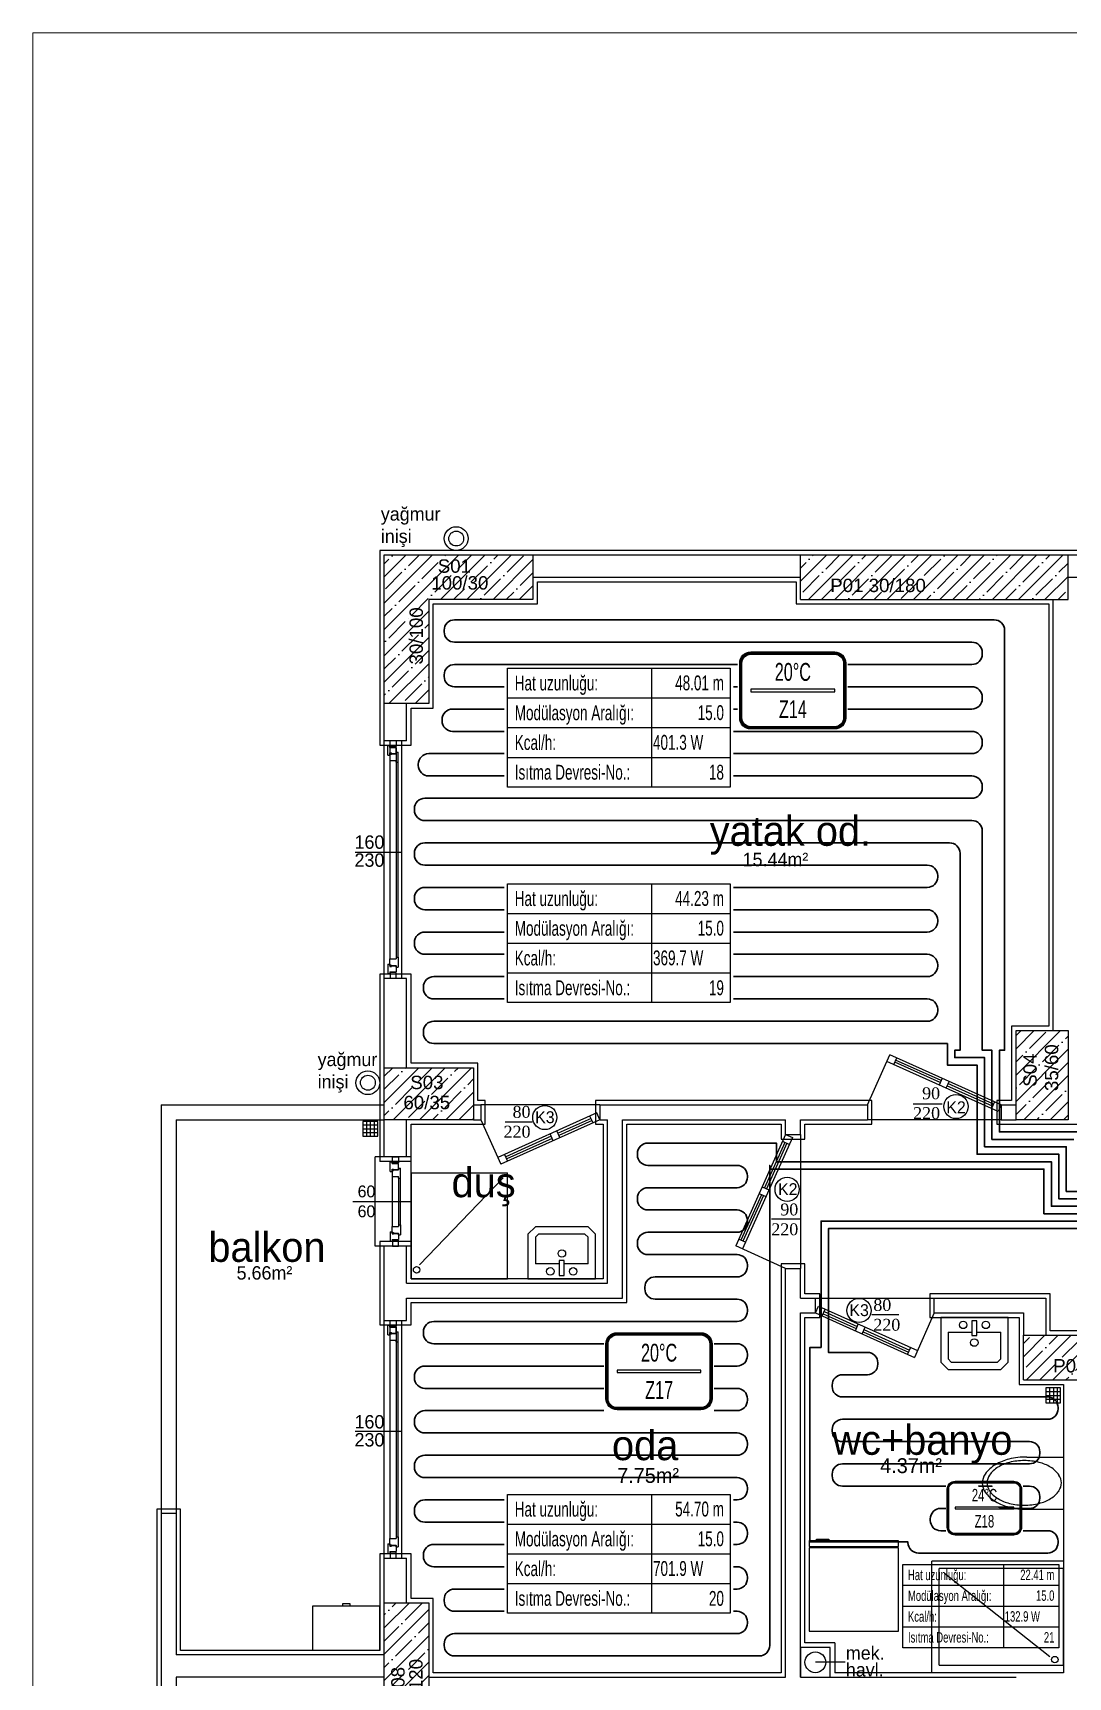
# Model space of a CAD drawing. Header units: centimetres. Extents: x 275281 to 287704, y -444050 to -441150.
# Drawn here: x 275281 to 275977, y -442256 to -441150 of the extents above; entities that cross this region are included whole.
import ezdxf
from ezdxf.enums import TextEntityAlignment as Align

# ---------------------------------------------------------------- set-up
doc = ezdxf.new("R2010")
doc.units = ezdxf.units.CM
doc.layers.add('ANTED', color=144, linetype='CONTINUOUS', lineweight=0)
doc.layers.add('ROTAS-ISITMA-PEX', color=1, linetype='Continuous', lineweight=30)
for name, color, linetype in [('MKDU0', 50, 'CONTINUOUS'), ('ROTAS-ISITMA-ETIKET', 2, 'Continuous'), ('ROTAS-ISITMA-MAHAL-ETIKET', 2, 'Continuous')]:
    doc.layers.add(name, color=color, linetype=linetype)
doc.styles.add('arial_1_18', font='arial.ttf', dxfattribs={"height": 0.2})
doc.styles.add('ROTAS-YAZI', font='arial.ttf')
pattern_1 = [(45, (253867.256, -437638.89), (-8.838835, 8.838835), []), (45, (253876.095, -437638.89), (-8.838835, 8.838835), [15.625, -3.125, 0, -3.125])]

# ---------------------------------------------------------------- blocks, each defined once
blk = doc.blocks.new('ROTAS-YI-MAHAL')
at = {"color": 2, "extrusion": (0, 0, -1)}
for points in [[(35.7, -18.4), (35.7, 18.4, 0.414214), (28.2, 25.9), (-28.2, 25.9, 0.414214), (-35.7, 18.4), (-35.7, -18.4, 0.414214), (-28.2, -25.9), (28.2, -25.9, 0.414214)], [(34.2, -18.4), (34.2, 18.4, 0.414214), (28.2, 24.4), (-28.2, 24.4, 0.414214), (-34.2, 18.4), (-34.2, -18.4, 0.414214), (-28.2, -24.4), (28.2, -24.4, 0.414214)]]:
    blk.add_lwpolyline(points, format="xyb", close=True, dxfattribs=at)
at = {"color": 4, "extrusion": (0, 0, -1)}
for points in [[(35.2, -18.4), (35.2, 18.4, 0.414214), (28.2, 25.4), (-28.2, 25.4, 0.414214), (-35.2, 18.4), (-35.2, -18.4, 0.414214), (-28.2, -25.4), (28.2, -25.4, 0.414214)], [(34.7, -18.4), (34.7, 18.4, 0.414214), (28.2, 24.9), (-28.2, 24.9, 0.414214), (-34.7, 18.4), (-34.7, -18.4, 0.414214), (-28.2, -24.9), (28.2, -24.9, 0.414214)]]:
    blk.add_lwpolyline(points, format="xyb", close=True, dxfattribs=at)
at = {"color": 2, "extrusion": (0, 0, -1)}
blk.add_lwpolyline([(28.2, -0.8), (-28.2, -0.8), (-28.2, 0.8), (28.2, 0.8)], close=True, dxfattribs=at)
at = {"color": 4, "style": 'ROTAS-YAZI', "width": 0.65}
blk.add_attdef('DERECE', (-12.1, 6.5), '', height=12, dxfattribs=at)
at = {"color": 2, "style": 'ROTAS-YAZI', "width": 0.65, "flags": 1}
for tag in ['ALAN', 'MAHAL']:
    blk.add_attdef(tag, (0, 0), '', height=5, dxfattribs=at)
at = {"color": 1, "style": 'ROTAS-YAZI', "width": 0.65}
blk.add_attdef('NO', (-9.3, -18.6), '', height=12, dxfattribs=at)
blk = doc.blocks.new('ROTAS-YI-ETIKET')
at = {"color": 2}
for p, q in [((96.9, 0), (96.9, -80)), ((0, -20), (150, -20)), ((0, -40), (150, -40)), ((0, -60), (150, -60))]:
    blk.add_line(p, q, dxfattribs=at)
at = {"color": 2, "extrusion": (0, 0, -1)}
blk.add_lwpolyline([(-150, 0), (-150, -80), (0, -80), (0, 0)], close=True, dxfattribs=at)
at = {"color": 2, "style": 'ROTAS-YAZI', "width": 0.65}
for s, p in [('Hat uzunluğu:', (5, -10)), ('Modülasyon Aralığı:', (5, -30)), ('Kcal/h:', (5, -50)), ('Isıtma Devresi-No.:', (5, -70))]:
    blk.add_text(s, height=10, dxfattribs=at).set_placement(p, align=Align.MIDDLE_LEFT)
at = {"color": 2, "style": 'ROTAS-YAZI', "width": 0.65, "flags": 1}
for tag in ['ALAN', 'NO', 'DERECE', 'BORU', 'MAHAL']:
    blk.add_attdef(tag, (0, 0), '', height=5, dxfattribs=at)
at = {"color": 2, "style": 'ROTAS-YAZI', "width": 0.65}
for tag, p in [('UZ', (145.7, -14.9)), ('AR', (145.7, -34.9)), ('NO1', (145.7, -75))]:
    blk.add_attdef(tag, text='', height=10, dxfattribs=at).set_placement(p, align=Align.RIGHT)
blk.add_attdef('YER', (98, -54.9), '', height=10, dxfattribs=at)

msp = doc.modelspace()

# ---------------------------------------------------------------- hatches: boundary and pattern name
at = {"layer": 'MKDU0', "ltscale": 0.03}
h = msp.add_hatch(dxfattribs=at)
h.set_pattern_fill('ANSI35', color=8, scale=50, style=0)
h.set_pattern_definition(pattern_1)
h.paths.add_polyline_path([(275617.1, -441500.8), (275517.1, -441500.8), (275517.1, -441600.8), (275547.1, -441600.8), (275547.1, -441530.8), (275617.1, -441530.8)])
h.paths.add_polyline_path([(275545.6, -441576.8), (275545.6, -441533.7), (275531.7, -441533.7), (275531.7, -441576.8)], flags=24)
h.paths.add_polyline_path([(275546.3, -441526.6), (275589.4, -441526.6), (275589.4, -441512.6), (275546.3, -441512.6)], flags=24)
h.paths.add_polyline_path([(275550.7, -441515.3), (275577.8, -441515.3), (275577.8, -441501.4), (275550.7, -441501.4)], flags=24)
h = msp.add_hatch(dxfattribs=at)
h.set_pattern_fill('ANSI35', color=8, scale=50, style=0)
h.set_pattern_definition(pattern_1)
h.paths.add_polyline_path([(275977.1, -441500.8), (275797.1, -441500.8), (275797.1, -441530.8), (275977.1, -441530.8)])
h.paths.add_polyline_path([(275814.8, -441528.3), (275883.8, -441528.3), (275883.8, -441514.3), (275814.8, -441514.3)], flags=24)
h = msp.add_hatch(dxfattribs=at)
h.set_pattern_fill('ANSI35', color=8, scale=50, style=0)
h.set_pattern_definition(pattern_1)
h.paths.add_polyline_path([(275977.1, -441820.8), (275942.1, -441820.8), (275942.1, -441880.8), (275977.1, -441880.8)])
h.paths.add_polyline_path([(275973, -441863.8), (275973, -441827.7), (275959.1, -441827.7), (275959.1, -441863.8)], flags=24)
h.paths.add_polyline_path([(275958.5, -441860.9), (275958.5, -441833.9), (275944.5, -441833.9), (275944.5, -441860.9)], flags=24)
h = msp.add_hatch(dxfattribs=at)
h.set_pattern_fill('ANSI35', color=8, scale=50, style=0)
h.set_pattern_definition(pattern_1)
h.paths.add_polyline_path([(275577.1, -441845.8), (275517.1, -441845.8), (275517.1, -441880.8), (275577.1, -441880.8)])
h.paths.add_polyline_path([(275527.7, -441876.2), (275563.8, -441876.2), (275563.8, -441862.2), (275527.7, -441862.2)], flags=24)
h.paths.add_polyline_path([(275532.3, -441862.7), (275559.3, -441862.7), (275559.3, -441848.7), (275532.3, -441848.7)], flags=24)
h = msp.add_hatch(dxfattribs=at)
h.set_pattern_fill('ANSI35', color=8, scale=50, style=0)
h.set_pattern_definition(pattern_1)
h.paths.add_polyline_path([(276207.1, -442025.8), (275947.1, -442025.8), (275947.1, -442055.8), (276207.1, -442055.8)])
h.paths.add_polyline_path([(275964.8, -442053.3), (276033.8, -442053.3), (276033.8, -442039.3), (275964.8, -442039.3)], flags=24)
h = msp.add_hatch(dxfattribs=at)
h.set_pattern_fill('ANSI35', color=8, scale=50, style=0)
h.set_pattern_definition(pattern_1)
h.paths.add_polyline_path([(275547.1, -442205.8), (275517.1, -442205.8), (275517.1, -442325.8), (275547.1, -442325.8)])
h.paths.add_polyline_path([(275545.4, -442284.4), (275545.4, -442241.3), (275531.4, -442241.3), (275531.4, -442284.4)], flags=24)
h.paths.add_polyline_path([(275533.3, -442273.7), (275533.3, -442246.6), (275519.3, -442246.6), (275519.3, -442273.7)], flags=24)

# ---------------------------------------------------------------- linework, layer by layer
at = {"layer": 'ANTED'}
for p, q in [((275280.8, -441149.6), (281418.1, -441149.6)), ((275280.8, -444049.6), (275280.8, -441149.6))]:
    msp.add_line(p, q, dxfattribs=at)
at = {"layer": 'MKDU0', "color": 8, "ltscale": 0.03}
for p, q in [((275617.1, -441497.8), (275514.1, -441497.8)), ((275514.1, -441497.8), (275514.1, -441600.8)), ((275797.1, -441497.8), (275617.1, -441497.8)), ((275617.1, -441500.8), (275797.1, -441500.8)), ((275977.1, -441497.8), (275797.1, -441497.8)), ((276025.1, -441497.8), (275977.1, -441497.8)), ((275977.1, -441500.8), (276022.1, -441500.8)), ((275617.1, -441515.8), (275797.1, -441515.8)), ((275620.1, -441518.8), (275794.1, -441518.8)), ((275620.1, -441533.8), (275620.1, -441518.8)), ((275794.1, -441518.8), (275794.1, -441533.8)), ((275977.1, -441515.8), (276022.1, -441515.8)), ((275550.1, -441603.8), (275550.1, -441533.8)), ((275550.1, -441533.8), (275620.1, -441533.8)), ((275794.1, -441533.8), (275964.1, -441533.8)), ((275964.1, -441533.8), (275964.1, -441817.8)), ((275967.1, -441820.8), (275967.1, -441530.8)), ((275514.1, -441600.8), (275514.1, -441628.8)), ((275517.1, -441625.8), (275517.1, -441600.8)), ((275532.1, -441625.8), (275532.1, -441600.8)), ((275535.1, -441628.8), (275535.1, -441603.8)), ((275535.1, -441603.8), (275550.1, -441603.8)), ((275514.1, -441628.8), (275535.1, -441628.8)), ((275532.1, -441625.8), (275517.1, -441625.8)), ((275517.1, -441785.8), (275517.1, -441625.8)), ((275519.5, -441629.1), (275520.9, -441629.1)), ((275519.5, -441635.5), (275519.5, -441629.1)), ((275520.9, -441629.1), (275520.9, -441772.6)), ((275520.9, -441630.3), (275520.9, -441629.1)), ((275520.9, -441630.3), (275525.1, -441630.3)), ((275520.9, -441634), (275521.9, -441634)), ((275520.9, -441635.5), (275520.9, -441634)), ((275520.9, -441634.6), (275520.9, -441639)), ((275520.9, -441634.6), (275521.4, -441634.6)), ((275521.1, -441629.8), (275521.1, -441625.8)), ((275525.1, -441629.8), (275521.1, -441629.8)), ((275521.4, -441634.9), (275521.4, -441634.6)), ((275521.4, -441634.9), (275521.9, -441634.9)), ((275521.9, -441634.3), (275521.9, -441634)), ((275521.9, -441634.3), (275525.1, -441634.3)), ((275521.9, -441634.9), (275521.9, -441634.6)), ((275521.9, -441634.6), (275525.1, -441634.6)), ((275525.1, -441625.8), (275525.1, -441629.8)), ((275525.1, -441630.3), (275525.1, -441771.4)), ((275525.1, -441634.3), (275525.1, -441630.3)), ((275525.1, -441633.4), (275525.1, -441634.6)), ((275525.1, -441633.4), (275526.5, -441633.4)), ((275526.5, -441771.4), (275526.5, -441633.4)), ((275526.5, -441640.2), (275526.5, -441633.4)), ((275528.9, -441785.8), (275528.9, -441625.8)), ((275519.5, -441635.5), (275520.9, -441635.5)), ((275520.9, -441639), (275525.1, -441639)), ((275525.1, -441640.2), (275525.1, -441639)), ((275525.1, -441640.2), (275526.5, -441640.2)), ((275497.5, -441700.8), (275528.9, -441700.8)), ((275519.5, -441776.1), (275519.5, -441782.5)), ((275519.5, -441776.1), (275520.9, -441776.1)), ((275520.9, -441772.6), (275525.1, -441772.6)), ((275520.9, -441777), (275520.9, -441772.6)), ((275520.9, -441776.1), (275520.9, -441777.6)), ((275520.9, -441777), (275521.4, -441777)), ((275520.9, -441777.6), (275521.9, -441777.6)), ((275521.4, -441776.7), (275521.9, -441776.7)), ((275521.4, -441776.7), (275521.4, -441777)), ((275521.9, -441776.7), (275521.9, -441777)), ((275521.9, -441777), (275525.1, -441777)), ((275521.9, -441777.3), (275521.9, -441777.6)), ((275521.9, -441777.3), (275525.1, -441777.3)), ((275525.1, -441771.4), (275525.1, -441772.6)), ((275525.1, -441771.4), (275526.5, -441771.4)), ((275525.1, -441778.2), (275525.1, -441777)), ((275525.1, -441777.3), (275525.1, -441781.3)), ((275525.1, -441778.2), (275526.5, -441778.2)), ((275526.5, -441771.4), (275526.5, -441778.2)), ((275514.1, -441782.8), (275514.1, -441845.8)), ((275535.1, -441782.8), (275514.1, -441782.8)), ((275517.1, -441845.8), (275517.1, -441785.8)), ((275532.1, -441785.8), (275517.1, -441785.8)), ((275519.5, -441782.5), (275520.9, -441782.5)), ((275520.9, -441781.3), (275520.9, -441782.5)), ((275520.9, -441781.3), (275525.1, -441781.3)), ((275521.1, -441781.8), (275521.1, -441785.8)), ((275525.1, -441781.8), (275521.1, -441781.8)), ((275525.1, -441785.8), (275525.1, -441781.8)), ((275532.1, -441845.8), (275532.1, -441785.8)), ((275535.1, -441842.8), (275535.1, -441782.8)), ((275939.1, -441817.8), (275939.1, -441867.8)), ((275964.1, -441817.8), (275939.1, -441817.8)), ((275580.1, -441842.8), (275535.1, -441842.8)), ((275580.1, -441867.8), (275580.1, -441842.8)), ((275842.1, -441870.8), (275857.2, -441837.1)), ((275930.1, -441875.3), (275855.2, -441841.7)), ((275932.1, -441870.8), (275857.2, -441837.1)), ((275859.8, -441843.7), (275861.8, -441839.2)), ((275891.1, -441855.8), (275860.5, -441842.1)), ((275891.7, -441854.4), (275861.1, -441840.7)), ((275514.1, -441845.8), (275514.1, -441880.8)), ((275892.4, -441852.9), (275890.3, -441857.5)), ((275897, -441855), (275894.9, -441859.5)), ((275926.9, -441870.2), (275896.3, -441856.5)), ((275926.2, -441871.6), (275895.6, -441857.9)), ((275577.1, -441870.8), (275582.1, -441870.8)), ((275585.1, -441867.8), (275580.1, -441867.8)), ((275662.1, -441870.8), (275582.1, -441870.8)), ((275585.1, -441883.8), (275585.1, -441867.8)), ((275660.1, -441876.2), (275593.5, -441906.1)), ((275657.6, -441882.8), (275655.5, -441878.3)), ((275845.1, -441867.8), (275659.3, -441867.8)), ((275659.3, -441867.8), (275659.3, -441883.8)), ((275662.1, -441880.8), (275660.1, -441876.2)), ((275662.3, -441870.8), (275842.1, -441870.8)), ((275662.3, -441880.8), (275662.3, -441870.8)), ((275842.1, -441870.8), (275842.1, -441880.8)), ((275845.1, -441883.8), (275845.1, -441867.8)), ((275873, -441870.1), (275892.3, -441870.1)), ((275927.6, -441868.7), (275925.5, -441873.3)), ((275939.1, -441867.8), (275929.1, -441867.8)), ((275929.1, -441867.8), (275929.1, -441883.8)), ((275932.1, -441870.8), (275930.1, -441875.3)), ((275932.1, -441870.8), (275942.1, -441870.8)), ((275932.1, -441870.8), (275932.1, -441880.8)), ((275512.7, -441881.9), (275502.7, -441881.9)), ((275502.7, -441881.9), (275502.7, -441891.9)), ((275502.7, -441884.3), (275512.7, -441884.3)), ((275502.7, -441886.9), (275512.7, -441886.9)), ((275502.7, -441889.4), (275512.7, -441889.4)), ((275505.1, -441881.9), (275505.1, -441891.9)), ((275507.7, -441881.9), (275507.7, -441891.9)), ((275510.3, -441881.9), (275510.3, -441891.9)), ((275512.7, -441891.9), (275512.7, -441881.9)), ((275514.1, -441880.8), (275514.1, -441908.8)), ((275517.1, -441905.8), (275517.1, -441880.8)), ((275532.1, -441905.8), (275532.1, -441880.8)), ((275535.1, -441908.8), (275535.1, -441883.8)), ((275535.1, -441883.8), (275577.1, -441883.8)), ((275577.1, -441880.8), (275582.1, -441880.8)), ((275577.1, -441883.8), (275585.1, -441883.8)), ((275582.1, -441880.8), (275595.6, -441910.7)), ((275662.1, -441880.8), (275595.6, -441910.7)), ((275598.5, -441882.2), (275616.6, -441882.2)), ((275635.3, -441892.8), (275633.2, -441888.3)), ((275656.2, -441879.9), (275634, -441889.9)), ((275656.9, -441881.3), (275634.6, -441891.3)), ((275659.3, -441883.8), (275664.3, -441883.8)), ((275662.3, -441880.8), (275667.3, -441880.8)), ((275664.3, -441883.8), (275664.3, -441987.8)), ((275667.3, -441990.8), (275667.3, -441880.8)), ((275677.3, -441880.8), (275787.1, -441880.8)), ((275677.3, -442000.8), (275677.3, -441880.8)), ((275680.3, -441883.8), (275784.1, -441883.8)), ((275680.3, -442003.8), (275680.3, -441883.8)), ((275784.1, -441883.8), (275784.1, -441893.8)), ((275787.1, -441890.8), (275787.1, -441880.8)), ((275797.1, -441890.8), (275797.1, -441880.8)), ((275797.1, -441880.8), (275842.1, -441880.8)), ((275800.1, -441893.8), (275800.1, -441883.8)), ((275800.1, -441883.8), (275845.1, -441883.8)), ((275932.1, -441880.8), (275842.1, -441880.8)), ((275929.1, -441883.8), (275990.1, -441883.8)), ((275932.1, -441880.8), (275942.1, -441880.8)), ((275502.7, -441891.9), (275512.7, -441891.9)), ((275629.4, -441891.9), (275598.8, -441905.7)), ((275630.1, -441893.4), (275599.5, -441907.1)), ((275630.7, -441894.9), (275628.7, -441890.3)), ((275787.1, -441890.8), (275753.5, -441965.6)), ((275791.7, -441892.8), (275758, -441967.7)), ((275786.6, -441896), (275772.8, -441926.6)), ((275788, -441896.6), (275774.2, -441927.2)), ((275784.1, -441893.8), (275800.1, -441893.8)), ((275785.1, -441895.3), (275789.6, -441897.4)), ((275787.1, -441890.8), (275797.1, -441890.8)), ((275787.1, -441890.8), (275791.7, -441892.8)), ((275797.1, -441890.8), (275797.1, -441980.8)), ((275511.1, -441965.8), (275511.1, -441905.8)), ((275517.1, -441905.8), (275511.1, -441905.8)), ((275535.1, -441908.8), (275514.1, -441908.8)), ((275532.1, -441905.8), (275517.1, -441905.8)), ((275521, -441915.5), (275521, -441909.1)), ((275521, -441909.1), (275522.4, -441909.1)), ((275522.4, -441910.3), (275522.4, -441909.1)), ((275522.4, -441910.3), (275526.6, -441910.3)), ((275522.6, -441909.8), (275522.6, -441905.8)), ((275522.6, -441905.8), (275526.6, -441905.8)), ((275526.6, -441909.8), (275522.6, -441909.8)), ((275526.6, -441905.8), (275526.6, -441909.8)), ((275526.6, -441914.3), (275526.6, -441910.3)), ((275535.1, -441905.8), (275532.1, -441905.8)), ((275535.1, -441965.8), (275535.1, -441905.8)), ((275598.1, -441904.1), (275600.1, -441908.6)), ((275521, -441915.5), (275522.4, -441915.5)), ((275522.4, -441915.5), (275522.4, -441914)), ((275522.4, -441914), (275523.4, -441914)), ((275522.4, -441914.6), (275522.9, -441914.6)), ((275522.4, -441914.6), (275522.4, -441919)), ((275522.4, -441919), (275526.6, -441919)), ((275522.4, -441919), (275522.4, -441952.6)), ((275522.9, -441914.9), (275522.9, -441914.6)), ((275522.9, -441914.9), (275523.4, -441914.9)), ((275523.4, -441914.3), (275523.4, -441914)), ((275523.4, -441914.3), (275526.6, -441914.3)), ((275523.4, -441914.6), (275526.6, -441914.6)), ((275523.4, -441914.9), (275523.4, -441914.6)), ((275526.6, -441913.4), (275528, -441913.4)), ((275526.6, -441913.4), (275526.6, -441914.6)), ((275526.6, -441920.2), (275526.6, -441919)), ((275526.6, -441920.2), (275528, -441920.2)), ((275526.6, -441920.2), (275526.6, -441951.4)), ((275528, -441920.2), (275528, -441913.4)), ((275528, -441951.4), (275528, -441920.2)), ((275535.1, -441987.8), (275535.1, -441916.4)), ((275535.1, -441916.4), (275535.1, -441987.8)), ((275535.1, -441916.4), (275600.1, -441916.4)), ((275597.1, -441919.9), (275540.9, -441978.5)), ((275600.1, -441987.8), (275600.1, -441916.4)), ((275770.8, -441931.2), (275757, -441961.8)), ((275772.2, -441931.8), (275758.4, -441962.4)), ((275769.3, -441930.5), (275773.8, -441932.5)), ((275771.3, -441925.9), (275775.9, -441928)), ((275495.9, -441935.8), (275535.1, -441935.8)), ((275521, -441956.1), (275521, -441962.5)), ((275521, -441956.1), (275522.4, -441956.1)), ((275522.4, -441952.6), (275526.6, -441952.6)), ((275522.4, -441957), (275522.4, -441952.6)), ((275522.4, -441956.1), (275522.4, -441957.6)), ((275526.6, -441951.4), (275526.6, -441952.6)), ((275526.6, -441951.4), (275528, -441951.4)), ((275528, -441951.4), (275528, -441958.2)), ((275618.8, -441952.8), (275613.8, -441957.8)), ((275654.2, -441952.8), (275618.8, -441952.8)), ((275659.2, -441957.8), (275654.2, -441952.8)), ((275777.6, -441947.5), (275796.9, -441947.5)), ((275517.1, -441965.8), (275511.1, -441965.8)), ((275514.1, -441962.8), (275514.1, -442018.8)), ((275535.1, -441962.8), (275514.1, -441962.8)), ((275517.1, -442015.8), (275517.1, -441965.8)), ((275532.1, -441965.8), (275517.1, -441965.8)), ((275521, -441962.5), (275522.4, -441962.5)), ((275522.4, -441957), (275522.9, -441957)), ((275522.4, -441957.6), (275523.4, -441957.6)), ((275522.4, -441961.3), (275522.4, -441962.5)), ((275522.4, -441961.3), (275526.6, -441961.3)), ((275522.6, -441961.8), (275522.6, -441965.8)), ((275526.6, -441961.8), (275522.6, -441961.8)), ((275522.6, -441965.8), (275526.6, -441965.8)), ((275522.9, -441956.7), (275523.4, -441956.7)), ((275522.9, -441956.7), (275522.9, -441957)), ((275523.4, -441956.7), (275523.4, -441957)), ((275523.4, -441957), (275526.6, -441957)), ((275523.4, -441957.3), (275523.4, -441957.6)), ((275523.4, -441957.3), (275526.6, -441957.3)), ((275526.6, -441958.2), (275526.6, -441957)), ((275526.6, -441957.3), (275526.6, -441961.3)), ((275526.6, -441958.2), (275528, -441958.2)), ((275526.6, -441965.8), (275526.6, -441961.8)), ((275532.1, -441990.8), (275532.1, -441965.8)), ((275535.1, -441965.8), (275532.1, -441965.8)), ((275613.8, -441957.8), (275613.8, -441987.8)), ((275620.9, -441957.8), (275618.8, -441959.8)), ((275618.8, -441959.8), (275618.8, -441977.8)), ((275652.1, -441957.8), (275620.9, -441957.8)), ((275654.2, -441959.8), (275652.1, -441957.8)), ((275654.2, -441977.8), (275654.2, -441959.8)), ((275659.2, -441987.8), (275659.2, -441957.8)), ((275787.1, -441980.8), (275753.5, -441965.6)), ((275760.1, -441963.1), (275755.5, -441961.1)), ((275634.8, -441977.8), (275618.8, -441977.8)), ((275638.2, -441975.5), (275634.8, -441975.5)), ((275634.8, -441975.5), (275634.8, -441985.5)), ((275638.2, -441985.5), (275638.2, -441975.5)), ((275654.2, -441977.8), (275638.2, -441977.8)), ((275800.1, -441977.8), (275784.1, -441977.8)), ((275784.1, -441977.8), (275784.1, -442252.8)), ((275800.1, -441997.8), (275800.1, -441977.8)), ((275664.3, -441987.8), (275535.1, -441987.8)), ((275535.1, -441987.8), (275600.1, -441987.8)), ((275613.8, -441987.8), (275659.2, -441987.8)), ((275634.8, -441985.5), (275638.2, -441985.5)), ((275787.1, -442255.8), (275787.1, -441980.8)), ((275787.1, -441980.8), (275797.1, -441980.8)), ((275797.1, -442000.8), (275797.1, -441980.8)), ((275532.1, -441990.8), (275667.3, -441990.8)), ((275810.1, -441997.8), (275800.1, -441997.8)), ((275810.1, -442013.8), (275810.1, -441997.8)), ((275965.1, -441997.8), (275884.1, -441997.8)), ((275884.1, -441997.8), (275884.1, -442013.8)), ((275965.1, -442022.8), (275965.1, -441997.8)), ((275532.1, -442015.8), (275532.1, -442000.8)), ((275532.1, -442000.8), (275677.3, -442000.8)), ((275535.1, -442018.8), (275535.1, -442003.8)), ((275535.1, -442003.8), (275680.3, -442003.8)), ((275797.1, -442000.8), (275807.1, -442000.8)), ((275797.1, -442255.8), (275797.1, -442010.8)), ((275797.1, -442010.8), (275807.1, -442010.8)), ((275807.1, -442010.8), (275807.1, -442000.8)), ((275807.1, -442000.8), (275887.1, -442000.8)), ((275807.1, -442010.8), (275809.2, -442006.2)), ((275807.1, -442010.8), (275873.7, -442040.7)), ((275809.2, -442006.2), (275875.7, -442036.1)), ((275811.7, -442012.8), (275813.7, -442008.3)), ((275812.3, -442011.3), (275834.6, -442021.3)), ((275813, -442009.9), (275835.3, -442019.9)), ((275887.1, -442010.8), (275873.7, -442040.7)), ((275887.1, -442000.8), (275962.1, -442000.8)), ((275887.1, -442010.8), (275887.1, -442000.8)), ((275887.1, -442010.8), (275947.1, -442010.8)), ((275947.1, -442010.8), (275947.1, -442025.8)), ((275962.1, -442000.8), (275962.1, -442025.8)), ((275514.1, -442018.8), (275535.1, -442018.8)), ((275517.1, -442015.8), (275532.1, -442015.8)), ((275517.1, -442175.8), (275517.1, -442015.8)), ((275519.5, -442019.1), (275520.9, -442019.1)), ((275519.5, -442025.5), (275519.5, -442019.1)), ((275520.9, -442019.1), (275520.9, -442162.6)), ((275520.9, -442020.3), (275520.9, -442019.1)), ((275520.9, -442020.3), (275525.1, -442020.3)), ((275521.1, -442019.8), (275521.1, -442015.8)), ((275525.1, -442019.8), (275521.1, -442019.8)), ((275525.1, -442015.8), (275525.1, -442019.8)), ((275525.1, -442020.3), (275525.1, -442161.4)), ((275525.1, -442024.3), (275525.1, -442020.3)), ((275528.9, -442175.8), (275528.9, -442015.8)), ((275800.1, -442232.8), (275800.1, -442013.8)), ((275800.1, -442013.8), (275810.1, -442013.8)), ((275834, -442022.8), (275836, -442018.3)), ((275838.5, -442024.9), (275840.6, -442020.3)), ((275839.8, -442021.9), (275870.4, -442035.7)), ((275863.2, -442012.1), (275845.1, -442012.1)), ((275884.1, -442013.8), (275944.1, -442013.8)), ((275936.8, -442013.8), (275891.5, -442013.8)), ((275891.5, -442013.8), (275891.5, -442043.8)), ((275912.4, -442016), (275912.4, -442026)), ((275915.8, -442016), (275912.4, -442016)), ((275915.8, -442026), (275915.8, -442016)), ((275936.8, -442043.8), (275936.8, -442013.8)), ((275944.1, -442013.8), (275944.1, -442025.8)), ((275519.5, -442025.5), (275520.9, -442025.5)), ((275520.9, -442024), (275521.9, -442024)), ((275520.9, -442025.5), (275520.9, -442024)), ((275520.9, -442024.6), (275520.9, -442029)), ((275520.9, -442024.6), (275521.4, -442024.6)), ((275520.9, -442029), (275525.1, -442029)), ((275521.4, -442024.9), (275521.4, -442024.6)), ((275521.4, -442024.9), (275521.9, -442024.9)), ((275521.9, -442024.3), (275521.9, -442024)), ((275521.9, -442024.3), (275525.1, -442024.3)), ((275521.9, -442024.9), (275521.9, -442024.6)), ((275521.9, -442024.6), (275525.1, -442024.6)), ((275525.1, -442023.4), (275525.1, -442024.6)), ((275525.1, -442023.4), (275526.5, -442023.4)), ((275525.1, -442030.2), (275525.1, -442029)), ((275525.1, -442030.2), (275526.5, -442030.2)), ((275526.5, -442161.4), (275526.5, -442023.4)), ((275526.5, -442030.2), (275526.5, -442023.4)), ((275839.2, -442023.4), (275869.8, -442037.1)), ((275896.5, -442023.8), (275912.4, -442023.8)), ((275896.5, -442023.8), (275896.5, -442041.7)), ((275912.4, -442026), (275915.8, -442026)), ((275915.8, -442023.8), (275931.8, -442023.8)), ((275931.8, -442041.7), (275931.8, -442023.8)), ((275944.1, -442025.8), (275944.1, -442058.8)), ((276010.1, -442022.8), (275965.1, -442022.8)), ((275871.2, -442034.1), (275869.1, -442038.6)), ((275891.5, -442043.8), (275896.5, -442048.8)), ((275896.5, -442041.7), (275898.5, -442043.8)), ((275898.5, -442043.8), (275929.7, -442043.8)), ((275929.7, -442043.8), (275931.8, -442041.7)), ((275931.8, -442048.8), (275936.8, -442043.8)), ((275896.5, -442048.8), (275931.8, -442048.8)), ((275944.1, -442058.8), (275974.1, -442058.8)), ((275972.1, -442061.2), (275962.1, -442061.2)), ((275962.1, -442061.2), (275962.1, -442071.2)), ((275962.1, -442063.6), (275972.1, -442063.6)), ((275962.1, -442066.2), (275972.1, -442066.2)), ((275964.6, -442061.2), (275964.6, -442071.2)), ((275967.2, -442061.2), (275967.2, -442071.2)), ((275969.8, -442061.2), (275969.8, -442071.2)), ((275972.1, -442071.2), (275972.1, -442061.2)), ((275974.1, -442058.8), (275974.1, -442252.8)), ((275962.1, -442068.7), (275972.1, -442068.7)), ((275962.1, -442071.2), (275972.1, -442071.2)), ((275497.5, -442090.2), (275528.9, -442090.2)), ((275949.4, -442107.8), (275974.3, -442107.8)), ((275974.3, -442142.8), (275974.3, -442107.7)), ((275380.1, -442142.8), (275364.1, -442142.8)), ((275364.1, -442142.8), (275364.1, -442348.8)), ((275380.1, -442237.8), (275380.1, -442142.8)), ((275949.4, -442142.8), (275974.3, -442142.8)), ((275377.1, -442145.8), (275367.1, -442145.8)), ((275367.1, -442145.8), (275367.1, -442345.8)), ((275377.1, -442145.8), (275377.1, -442240.8)), ((275519.5, -442166.1), (275519.5, -442172.5)), ((275519.5, -442166.1), (275520.9, -442166.1)), ((275520.9, -442162.6), (275525.1, -442162.6)), ((275520.9, -442167), (275520.9, -442162.6)), ((275520.9, -442166.1), (275520.9, -442167.6)), ((275525.1, -442161.4), (275525.1, -442162.6)), ((275525.1, -442161.4), (275526.5, -442161.4)), ((275526.5, -442161.4), (275526.5, -442168.2)), ((275863, -442164), (275803, -442163.9)), ((275803, -442163.9), (275803, -442167.8)), ((275807.8, -442163.9), (275807.8, -442162.9)), ((275807.8, -442162.9), (275816.1, -442162.9)), ((275816.1, -442164), (275807.8, -442163.9)), ((275816.1, -442162.9), (275816.1, -442164)), ((275863, -442167.8), (275863, -442164)), ((275535.1, -442172.8), (275514.1, -442172.8)), ((275514.1, -442172.8), (275514.1, -442237.8)), ((275517.1, -442205.8), (275517.1, -442175.8)), ((275517.1, -442175.8), (275532.1, -442175.8)), ((275519.5, -442172.5), (275520.9, -442172.5)), ((275520.9, -442167), (275521.4, -442167)), ((275520.9, -442167.6), (275521.9, -442167.6)), ((275520.9, -442171.3), (275520.9, -442172.5)), ((275520.9, -442171.3), (275525.1, -442171.3)), ((275521.1, -442171.8), (275521.1, -442175.8)), ((275525.1, -442171.8), (275521.1, -442171.8)), ((275521.4, -442166.7), (275521.9, -442166.7)), ((275521.4, -442166.7), (275521.4, -442167)), ((275521.9, -442166.7), (275521.9, -442167)), ((275521.9, -442167), (275525.1, -442167)), ((275521.9, -442167.3), (275521.9, -442167.6)), ((275521.9, -442167.3), (275525.1, -442167.3)), ((275525.1, -442168.2), (275525.1, -442167)), ((275525.1, -442167.3), (275525.1, -442171.3)), ((275525.1, -442168.2), (275526.5, -442168.2)), ((275525.1, -442175.8), (275525.1, -442171.8)), ((275532.1, -442205.8), (275532.1, -442175.8)), ((275535.1, -442202.8), (275535.1, -442172.8)), ((275803, -442167.8), (275863, -442167.8)), ((275863, -442168.8), (275803, -442168.8)), ((275803, -442168.8), (275803, -442224.9)), ((275808, -442168.8), (275808, -442167.8)), ((275858, -442168.8), (275858, -442167.8)), ((275863, -442224.9), (275863, -442168.8)), ((275974.1, -442177.8), (275885.4, -442177.8)), ((275885.4, -442252.8), (275885.4, -442177.8)), ((275974.1, -442182.8), (275890.4, -442182.8)), ((275890.4, -442247.8), (275890.4, -442182.8)), ((275894, -442185.8), (275964.9, -442241.9)), ((275974.1, -442247.8), (275974.1, -442182.8)), ((275469.1, -442207.8), (275514.1, -442207.8)), ((275469.1, -442237.8), (275469.1, -442207.8)), ((275494.1, -442206.5), (275489.1, -442206.5)), ((275489.1, -442206.5), (275489.1, -442207.8)), ((275494.1, -442207.8), (275494.1, -442206.5)), ((275514.1, -442237.8), (275514.1, -442207.8)), ((275550.1, -442202.8), (275535.1, -442202.8)), ((275550.1, -442252.8), (275550.1, -442202.8)), ((275820.1, -442232.8), (275800.1, -442232.8)), ((275803, -442224.9), (275863, -442224.9)), ((275820.1, -442232.8), (275820.1, -442252.8)), ((275517.1, -442240.8), (275377.1, -442240.8)), ((275514.1, -442237.8), (275380.1, -442237.8)), ((275514.1, -442237.8), (275469.1, -442237.8)), ((275817.1, -442235.8), (275797.1, -442235.8)), ((275797.1, -442235.8), (275797.1, -442255.8)), ((275817.1, -442255.8), (275817.1, -442235.8)), ((275784.1, -442252.8), (275550.1, -442252.8)), ((275827.1, -442245.8), (275807.1, -442245.8)), ((275932.1, -442252.8), (275820.1, -442252.8)), ((275890.4, -442247.8), (275974.1, -442247.8)), ((275974.1, -442252.8), (275932.1, -442252.8)), ((275517.1, -442255.8), (275377.1, -442255.8)), ((275377.1, -442255.8), (275377.1, -442345.8)), ((275547.1, -442255.8), (275787.1, -442255.8)), ((275797.1, -442255.8), (275942.1, -442255.8)), ((275797.1, -442255.8), (275817.1, -442255.8))]:
    msp.add_line(p, q, dxfattribs=at)
for points in [[(275517.1, -441600.8), (275517.1, -441500.8)], [(275517.1, -441500.8), (275617.1, -441500.8)], [(275617.1, -441500.8), (275617.1, -441530.8)], [(275797.1, -441530.8), (275797.1, -441500.8)], [(275797.1, -441500.8), (275977.1, -441500.8)], [(275977.1, -441530.8), (275977.1, -441500.8)], [(275617.1, -441530.8), (275547.1, -441530.8)], [(275547.1, -441530.8), (275547.1, -441600.8)], [(275797.1, -441530.8), (275977.1, -441530.8)], [(275547.1, -441600.8), (275517.1, -441600.8)], [(275942.1, -441880.8), (275942.1, -441820.8)], [(275942.1, -441820.8), (275977.1, -441820.8)], [(275977.1, -441820.8), (275977.1, -441880.8)], [(275517.1, -441880.8), (275517.1, -441845.8)], [(275517.1, -441845.8), (275577.1, -441845.8)], [(275577.1, -441845.8), (275577.1, -441880.8)], [(275367.1, -441870.8), (275367.1, -442145.8)], [(275367.1, -441870.8), (275517.1, -441870.8)], [(275582.1, -441870.8), (275582.1, -441880.8)], [(275377.1, -441880.8), (275377.1, -442145.8)], [(275377.1, -441880.8), (275517.1, -441880.8)], [(275577.1, -441880.8), (275517.1, -441880.8)], [(275977.1, -441880.8), (275942.1, -441880.8)], [(275947.1, -442055.8), (275947.1, -442025.8)], [(275947.1, -442025.8), (276207.1, -442025.8)], [(275947.1, -442055.8), (276207.1, -442055.8)], [(275517.1, -442325.8), (275517.1, -442205.8)], [(275517.1, -442205.8), (275547.1, -442205.8)], [(275547.1, -442205.8), (275547.1, -442325.8)]]:
    msp.add_lwpolyline(points, dxfattribs=at)
for centre, radius in [((275565.5, -441489.8), 8), ((275565.5, -441489.8), 5), ((275506.1, -441855.9), 8), ((275506.1, -441855.9), 5), ((275901.7, -441871.9), 8.14), ((275625.1, -441879.3), 8.14), ((275788.1, -441927.6), 8.14), ((275636.6, -441970.8), 2.52), ((275538.9, -441981.8), 2.18), ((275628.8, -441982.8), 2.52), ((275644.2, -441982.8), 2.52), ((275836.5, -442009.1), 8.14), ((275906.5, -442018.8), 2.52), ((275921.8, -442018.8), 2.52), ((275914, -442030.7), 2.52), ((275807.1, -442245.8), 7), ((275968.2, -442244), 2.18)]:
    msp.add_circle(centre, radius, dxfattribs=at)
for centre, radius, start, end in [((275945.4, -442142.3), 34.1, 103.5837, 120.2564), ((275949.4, -442159), 51.3, 90, 103.5837), ((275947.6, -442151.6), 41.5, 90, 103.9568), ((275947.6, -442151.6), 41.5, 76.0432, 90), ((275930, -442125.3), 10.6, 144.6222, 180), ((275939.2, -442131.8), 21.9, 120.2564, 144.6222), ((275931.9, -442125.1), 9.3, 145.3805, 180), ((275939.4, -442130.3), 18.4, 120.9638, 145.3805), ((275944.4, -442138.5), 28, 103.9568, 120.9638), ((275950.9, -442138.5), 28, 59.0362, 76.0432), ((275955.9, -442130.3), 18.4, 34.6195, 59.0362), ((275963.3, -442125.1), 9.3, 0, 34.6195), ((275930, -442125.3), 10.6, 180, 215.3778), ((275939.2, -442118.7), 21.9, 215.3778, 239.7436), ((275931.9, -442125.1), 9.3, 180, 214.6195), ((275939.4, -442119.9), 18.4, 214.6195, 239.0362), ((275955.9, -442119.9), 18.4, 300.9638, 325.3805), ((275963.3, -442125.1), 9.3, 325.3805, 0), ((275945.4, -442108.2), 34.1, 239.7436, 256.4163), ((275944.4, -442111.7), 28, 239.0362, 256.0432), ((275949.4, -442091.5), 51.3, 256.4163, 270), ((275947.6, -442098.6), 41.5, 256.0432, 270), ((275947.6, -442098.6), 41.5, 270, 283.9568), ((275950.9, -442111.7), 28, 283.9568, 300.9638)]:
    msp.add_arc(centre, radius, start, end, dxfattribs=at)
at = {"layer": 'ROTAS-ISITMA-PEX'}
for points in [[(275985.9, -441889), (275930.9, -441889), (275930.9, -441834), (275934.4, -441834), (275934.4, -441829.5), (275934.4, -441551.5, 0.414214), (275927.4, -441544.5), (275564.4, -441544.5, 0.414214), (275557.4, -441551.5), (275557.4, -441552.5, 0.414214), (275564.4, -441559.5), (275912.4, -441559.5, -0.414214), (275919.4, -441566.5), (275919.4, -441567.5, -0.414214), (275912.4, -441574.5), (275564.4, -441574.5, 0.414214), (275557.4, -441581.5), (275557.4, -441582.5, 0.414214), (275564.4, -441589.5), (275912.4, -441589.5, -0.414214), (275919.4, -441596.5), (275919.4, -441597.5, -0.414214), (275912.4, -441604.5), (275563, -441604.5, 0.414214), (275556, -441611.5), (275556, -441612.5, 0.414214), (275563, -441619.5), (275912.4, -441619.5, -0.414214), (275919.4, -441626.5), (275919.4, -441627.5, -0.414214), (275912.4, -441634.5), (275547, -441634.5, 0.414214), (275540, -441641.5), (275540, -441642.5, 0.414214), (275547, -441649.5), (275912.4, -441649.5, -0.414214), (275919.4, -441656.5), (275919.4, -441657.5, -0.414214), (275912.4, -441664.5), (275544.4, -441664.5, 0.414214), (275537.4, -441671.5), (275537.4, -441672.5, 0.414214), (275544.4, -441679.5), (275912.4, -441679.5, -0.414214), (275919.4, -441686.5), (275919.4, -441829.5), (275919.4, -441834), (275925.9, -441834), (275925.9, -441894), (275980.9, -441894)], [(276100.9, -441929), (275975.9, -441929), (275975.9, -441899), (275920.9, -441899), (275920.9, -441839), (275900.9, -441839), (275900.9, -441834), (275904.4, -441834), (275904.4, -441829.5), (275904.4, -441701.5, 0.414214), (275897.4, -441694.5), (275544.4, -441694.5, 0.414214), (275537.4, -441701.5), (275537.4, -441702.5, 0.414214), (275544.4, -441709.5), (275882.4, -441709.5, -0.414214), (275889.4, -441716.5), (275889.4, -441717.5, -0.414214), (275882.4, -441724.5), (275544.4, -441724.5, 0.414214), (275537.4, -441731.5), (275537.4, -441732.5, 0.414214), (275544.4, -441739.5), (275882.4, -441739.5, -0.414214), (275889.4, -441746.5), (275889.4, -441747.5, -0.414214), (275882.4, -441754.5), (275544.4, -441754.5, 0.414214), (275537.4, -441761.5), (275537.4, -441762.5, 0.414214), (275544.4, -441769.5), (275882.4, -441769.5, -0.414214), (275889.4, -441776.5), (275889.4, -441777.5, -0.414214), (275882.4, -441784.5), (275550.4, -441784.5, 0.414214), (275543.4, -441791.5), (275543.4, -441792.5, 0.414214), (275550.4, -441799.5), (275882.4, -441799.5, -0.414214), (275889.4, -441806.5), (275889.4, -441807.5, -0.414214), (275882.4, -441814.5), (275550.4, -441814.5, 0.414214), (275543.4, -441821.5), (275543.4, -441822.5, 0.414214), (275550.4, -441829.5), (275889.4, -441829.5), (275895.9, -441829.5), (275895.9, -441844), (275915.9, -441844), (275915.9, -441904), (275970.9, -441904), (275970.9, -441934), (276105.9, -441934)], [(276115.9, -441944), (275960.9, -441944), (275960.9, -441914), (275776.4, -441914), (275776.4, -441911.5), (275776.4, -442234.5, -0.414214), (275769.4, -442241.5), (275564.4, -442241.5, -0.414214), (275557.4, -442234.5), (275557.4, -442233.5, -0.414214), (275564.4, -442226.5), (275754.4, -442226.5, 0.414214), (275761.4, -442219.5), (275761.4, -442218.5, 0.414214), (275754.4, -442211.5), (275564.4, -442211.5, -0.414214), (275557.4, -442204.5), (275557.4, -442203.5, -0.414214), (275564.4, -442196.5), (275754.4, -442196.5, 0.414214), (275761.4, -442189.5), (275761.4, -442188.5, 0.414214), (275754.4, -442181.5), (275550.4, -442181.5, -0.414214), (275543.4, -442174.5), (275543.4, -442173.5, -0.414214), (275550.4, -442166.5), (275754.4, -442166.5, 0.414214), (275761.4, -442159.5), (275761.4, -442158.5, 0.414214), (275754.4, -442151.5), (275544.4, -442151.5, -0.414214), (275537.4, -442144.5), (275537.4, -442143.5, -0.414214), (275544.4, -442136.5), (275754.4, -442136.5, 0.414214), (275761.4, -442129.5), (275761.4, -442128.5, 0.414214), (275754.4, -442121.5), (275544.4, -442121.5, -0.414214), (275537.4, -442114.5), (275537.4, -442113.5, -0.414214), (275544.4, -442106.5), (275754.4, -442106.5, 0.414214), (275761.4, -442099.5), (275761.4, -442098.5, 0.414214), (275754.4, -442091.5), (275544.4, -442091.5, -0.414214), (275537.4, -442084.5), (275537.4, -442083.5, -0.414214), (275544.4, -442076.5), (275754.4, -442076.5, 0.414214), (275761.4, -442069.5), (275761.4, -442068.5, 0.414214), (275754.4, -442061.5), (275544.4, -442061.5, -0.414214), (275537.4, -442054.5), (275537.4, -442053.5, -0.414214), (275544.4, -442046.5), (275754.4, -442046.5, 0.414214), (275761.4, -442039.5), (275761.4, -442038.5, 0.414214), (275754.4, -442031.5), (275550.4, -442031.5, -0.414214), (275543.4, -442024.5), (275543.4, -442023.5, -0.414214), (275550.4, -442016.5), (275754.4, -442016.5, 0.414214), (275761.4, -442009.5), (275761.4, -442008.5, 0.414214), (275754.4, -442001.5), (275699.4, -442001.5, -0.414214), (275692.4, -441994.5), (275692.4, -441993.5, -0.414214), (275699.4, -441986.5), (275754.4, -441986.5, 0.414214), (275761.4, -441979.5), (275761.4, -441978.5, 0.414214), (275754.4, -441971.5), (275694.4, -441971.5, -0.414214), (275687.4, -441964.5), (275687.4, -441963.5, -0.414214), (275694.4, -441956.5), (275754.4, -441956.5, 0.414214), (275761.4, -441949.5), (275761.4, -441948.5, 0.414214), (275754.4, -441941.5), (275694.4, -441941.5, -0.414214), (275687.4, -441934.5), (275687.4, -441933.5, -0.414214), (275694.4, -441926.5), (275754.4, -441926.5, 0.414214), (275761.4, -441919.5), (275761.4, -441918.5, 0.414214), (275754.4, -441911.5), (275694.4, -441911.5, -0.414214), (275687.4, -441904.5), (275687.4, -441903.5, -0.414214), (275694.4, -441896.5), (275761.4, -441896.5), (275780.9, -441896.5), (275780.9, -441909), (275965.9, -441909), (275965.9, -441939), (276110.9, -441939)], [(276120.9, -441949), (275810.9, -441949), (275810.9, -442034), (275803.4, -442034), (275803.4, -442037.3), (275803.4, -442164.8), (275869.4, -442164.8), (275869.4, -442165.3, 0.414214), (275876.4, -442172.3), (275963.4, -442172.3, 0.414214), (275970.4, -442165.3), (275970.4, -442164.3, 0.414214), (275963.4, -442157.3), (275891.4, -442157.3, -0.414214), (275884.4, -442150.3), (275884.4, -442149.3, -0.414214), (275891.4, -442142.3), (275951.1, -442142.3, 0.414214), (275958.1, -442135.3), (275958.1, -442134.3, 0.414214), (275951.1, -442127.3), (275825.4, -442127.3, -0.414214), (275818.4, -442120.3), (275818.4, -442119.3, -0.414214), (275825.4, -442112.3), (275951.1, -442112.3, 0.414214), (275958.1, -442105.3), (275958.1, -442104.3, 0.414214), (275951.1, -442097.3), (275825.4, -442097.3, -0.414214), (275818.4, -442090.3), (275818.4, -442089.3, -0.414214), (275825.4, -442082.3), (275963.4, -442082.3, 0.414214), (275970.4, -442075.3), (275970.4, -442074.3, 0.414214), (275963.4, -442067.3), (275825.4, -442067.3, -0.414214), (275818.4, -442060.3), (275818.4, -442059.3, -0.414214), (275825.4, -442052.3), (275842.1, -442052.3, 0.414214), (275849.1, -442045.3), (275849.1, -442044.3, 0.414214), (275842.1, -442037.3), (275818.4, -442037.3), (275815.9, -442037.3), (275815.9, -441954), (276125.9, -441954)]]:
    msp.add_lwpolyline(points, format="xyb", dxfattribs=at)

# ---------------------------------------------------------------- block references
at = {"layer": 'ROTAS-ISITMA-ETIKET', "xscale": 0.7, "yscale": 0.7}
msp.add_blockref('ROTAS-YI-ETIKET', (275865.9, -442180), dxfattribs=at).add_auto_attribs({'UZ': '22.41 m', 'AR': '15.0', 'NO1': '21', 'YER': '132.9 W'})

# ---------------------------------------------------------------- texts
at = {"layer": 'MKDU0', "color": 8, "ltscale": 0.03, "style": 'arial_1_18'}
for s, p in [('S01', (275553.1, -441512.8)), ('100/30', (275548.7, -441524.1)), ('P01 30/180', (275817.1, -441525.8)), ('S03', (275534.6, -441860.2)), ('60/35', (275530, -441873.7)), ('P03 30/260', (275967.1, -442050.8))]:
    msp.add_text(s, height=9, dxfattribs=at).set_placement(p)
for s, p in [('30/100', (275543.1, -441574.5)), ('35/60', (275970.5, -441861.5)), ('S04', (275956, -441858.6)), ('S08', (275530.8, -442271.3)), ('30/120', (275542.9, -442282))]:
    msp.add_text(s, height=9, rotation=90, dxfattribs=at).set_placement(p)
at = {"layer": 'MKDU0', "color": 8, "ltscale": 0.03}
for s, height, p in [('160', 9, (275497.1, -441698.5)), ('230', 9, (275497.1, -441710.6)), ('60', 8, (275499.2, -441933)), ('60', 8, (275499.2, -441946.4)), ('160', 9, (275497.1, -442088.5)), ('230', 9, (275497.1, -442100.6)), ('mek.', 9, (275827.6, -442244)), ('havl.', 9, (275827.6, -442255.3))]:
    msp.add_text(s, height=height, dxfattribs=at).set_placement(p)
for s, width, insert, char_height, attachment_point in [('yağmur\\Pinişi', 115.95, (275514.8, -441495.5), 9, 7), ('yatak od.', 237.649, (275844.6, -441676.5), 20, 3), ('15.44m²', 64.717, (275758.2, -441701.2), 9, 1), ('yağmur\\Pinişi', 115.95, (275472.3, -441862.5), 9, 7), ('duş', 237.649, (275605.5, -441912.9), 20, 3), ('balkon', 237.649, (275477.6, -441956.4), 20, 3), ('5.66m²', 64.717, (275417.8, -441979.3), 9, 1), ('oda', 237.649, (275714.9, -442089.8), 20, 3), ('wc+banyo', 237.649, (275939.7, -442086.2), 20, 3), ('4.37m²', 64.717, (275892.3, -442108.5), 10, 3), ('7.75m²', 64.717, (275715.4, -442115.1), 10, 3)]:
    msp.add_mtext_dynamic_manual_height_columns(s, width=width, gutter_width=45, heights=[0], dxfattribs=dict(at, insert=insert, char_height=char_height, attachment_point=attachment_point))
at = {"layer": 'MKDU0', "color": 8, "ltscale": 0.03, "char_height": 8}
for s, insert, width, attachment_point in [('{\\fTimes New Roman|b0|i0|c162|p18;90\\P220}', (275891, -441859), 23.511, 3), ('{\\fTimes New Roman|b0|i0|c162|p18;80\\P220}', (275615.5, -441871.5), 23.511, 3), ('K3', (275631.7, -441875.1), 23.892, 3), ('K2', (275895.2, -441876.4), 23.892, 7), ('K2', (275795.1, -441931.5), 23.892, 9), ('{\\fTimes New Roman|b0|i0|c162|p18;90\\P220}', (275795.6, -441958.6), 23.511, 9), ('K3', (275830, -442004.9), 23.892, 1), ('{\\fTimes New Roman|b0|i0|c162|p18;80\\P220}', (275846.1, -442001.4), 23.511, 1)]:
    msp.add_mtext(s, dxfattribs=dict(at, insert=insert, width=width, attachment_point=attachment_point))

# ---------------------------------------------------------------- next in the draw order: wipeouts: each hides what was drawn before it
for points in [[(275754.9, -441619), (275828.9, -441619), (275828.9, -441565), (275754.9, -441565)], [(275597.9, -441804), (275751.9, -441804), (275751.9, -441720), (275597.9, -441720)], [(275664.9, -442077), (275738.9, -442077), (275738.9, -442023), (275664.9, -442023)], [(275597.9, -442214.8), (275751.9, -442214.8), (275751.9, -442130.8), (275597.9, -442130.8)], [(275894.9, -442161), (275894.9, -442123.2), (275916.5, -442123.2), (275916.4, -442125), (275919.4, -442125.3), (275916.4, -442125.5), (275917, -442129.4), (275917.8, -442131.3), (275918.8, -442132.9), (275921.4, -442131.4), (275919, -442133.2), (275922.4, -442137.1), (275926.5, -442140.1), (275928, -442138), (275926.8, -442140.3), (275929.1, -442141.5), (275936.6, -442144.2), (275937.2, -442141.9), (275936.7, -442144.3), (275943, -442145.4), (275946.6, -442145.7), (275946.7, -442142.7), (275946.7, -442161)]]:
    msp.add_wipeout(points)

# ---------------------------------------------------------------- next in the draw order: block references
at = {"layer": 'ROTAS-ISITMA-ETIKET'}
for p, values in [((275599.9, -441722), {'UZ': '44.23 m', 'AR': '15.0', 'NO1': '19', 'YER': '369.7 W'}), ((275599.9, -442132.8), {'UZ': '54.70 m', 'AR': '15.0', 'NO1': '20', 'YER': '701.9 W'})]:
    msp.add_blockref('ROTAS-YI-ETIKET', p, dxfattribs=at).add_auto_attribs(values)
at = {"layer": 'ROTAS-ISITMA-MAHAL-ETIKET'}
for p, values in [((275791.9, -441592), {'DERECE': '20%%DC', 'NO': 'Z14'}), ((275701.9, -442050), {'DERECE': '20%%DC', 'NO': 'Z17'})]:
    msp.add_blockref('ROTAS-YI-MAHAL', p, dxfattribs=at).add_auto_attribs(values)

# ---------------------------------------------------------------- next in the draw order: wipeouts: each hides what was drawn before it
msp.add_wipeout([(275946.7, -442137.1), (275943, -442136.8), (275938.4, -442136), (275934.8, -442134.8), (275931.5, -442133.1), (275928.9, -442131.1), (275926.8, -442128.7), (275925.7, -442126), (275925.8, -442123.9), (275922.9, -442123.2), (275946.7, -442123.2)])

# ---------------------------------------------------------------- next in the draw order: block references
at = {"layer": 'ROTAS-ISITMA-MAHAL-ETIKET', "xscale": 0.7, "yscale": 0.7}
msp.add_blockref('ROTAS-YI-MAHAL', (275920.8, -442142.1), dxfattribs=at).add_auto_attribs({'DERECE': '24%%DC', 'NO': 'Z18'})

# ---------------------------------------------------------------- next in the draw order: wipeouts: each hides what was drawn before it
msp.add_wipeout([(275597.9, -441659), (275751.9, -441659), (275751.9, -441575), (275597.9, -441575)])

# ---------------------------------------------------------------- next in the draw order: block references
at = {"layer": 'ROTAS-ISITMA-ETIKET'}
msp.add_blockref('ROTAS-YI-ETIKET', (275599.9, -441577), dxfattribs=at).add_auto_attribs({'UZ': '48.01 m', 'AR': '15.0', 'NO1': '18', 'YER': '401.3 W'})

doc.saveas('drawing.dxf')
